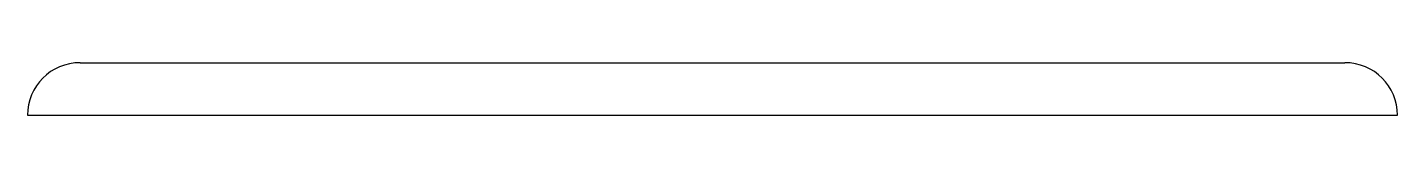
# Model space of a CAD drawing. Header units: millimetres. Extents: x 0 to 130, y 0 to 5.
import ezdxf

# ---------------------------------------------------------------- set-up
doc = ezdxf.new("R2010")
doc.units = ezdxf.units.MM
doc.layers.add('THIET BI DIEN', color=5, linetype='Continuous')
doc.layers.add('VOTU', color=120, linetype='Continuous')

# ---------------------------------------------------------------- blocks, each defined once
blk = doc.blocks.new('bbbb')
at = {"layer": 'THIET BI DIEN', "color": 6, "ltscale": 15}
for p, q in [((5, 5), (125, 5)), ((0, 0), (130, 0)), ((0, 0), (0, 0)), ((130, 0), (130, 0))]:
    blk.add_line(p, q, dxfattribs=at)
for centre, start, end in [((5, 0), 90, 180), ((125, 0), 0, 90)]:
    blk.add_arc(centre, 5, start, end, dxfattribs=at)
at = {"layer": 'VOTU'}
for p, q in [((0, 0), (0, 0)), ((130, 0), (130, 0))]:
    blk.add_line(p, q, dxfattribs=at)

msp = doc.modelspace()

# ---------------------------------------------------------------- block references
msp.add_blockref('bbbb', (0, 0))

doc.saveas('drawing.dxf')
